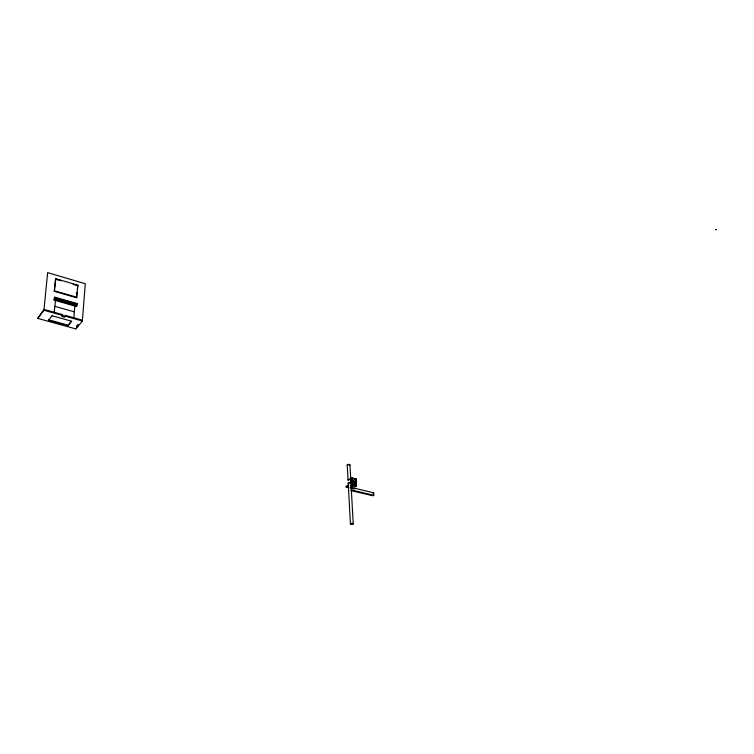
<?xml version="1.0" encoding="UTF-8"?>
<svg xmlns="http://www.w3.org/2000/svg" width="754" height="754" viewBox="0 0 754 754"><rect width="100%" height="100%" fill="white"/><g stroke="black" fill="none" stroke-linecap="round" stroke-linejoin="round"><path stroke-width="1.13" d="M76.785 326.407L77.549 325.483L78.473 325.737L82.356 321.006L85.296 283.74L47.653 272.628L43.921 310.252L37.7 318.386L75.862 328.914L77.709 326.661L77.775 325.841L76.851 325.587L76.785 326.407L77.709 326.661M78.473 325.737L78.539 324.917L77.615 324.654M74.9 305.097L75.353 303.805L55.824 298.226L54.184 312.269M76.54 297.755L77.916 285.201L55.824 278.716L55.457 279.206L54.307 291.336L76.54 297.755L76.993 292.269M77.266 288.98L77.916 285.201M76.474 306.473L77.059 303.551L54.759 297.161L54.382 297.651L54.147 300.111L76.474 306.473L77.059 303.551M75.862 328.914L77.775 325.841M73.845 317.773L74.825 306.001M54.307 291.336L55.824 278.716M54.147 300.111L54.759 297.161M37.7 318.386L43.996 309.413L62.676 314.644L61.847 316.426L64.655 317.217L65.485 315.436L82.422 320.177M71.159 321.185L68.265 325.2L48.69 319.79M74.212 305.238L75.353 303.805M351.826 483.597L351.59 484.096M350.054 478.922L350.638 478.517L350.846 479.016L351.562 477.866L356.152 478.969L356.548 485.849L355.03 486.896L351.355 486.019M352.608 478.243L352.363 481.014L356.19 481.58L356.039 479.082L352.608 478.243L352.363 481.014M349.894 482.918L351.713 482.334M350.469 483.06L351.232 482.532L350.582 481.137L351.232 482.532M355.388 479.497L356.152 478.969M346.265 486.877C354.248 488.46 340.478 487.386 348.81 485.114M346.274 486.999L348.81 485.237M353.749 484.945L355.662 485.246L355.577 483.7M350.591 488.045L351.929 487.612L373.635 492.786L373.805 495.284L373.032 495.802L350.874 490.6L352.203 490.175L373.805 495.284M351.929 487.612L351.166 488.14L354.597 488.96M351.449 490.694L352.203 490.175M372.872 493.295L373.635 492.786M350.582 481.137L351.637 481.08M353.909 484.831L352.787 484.558L352.702 483.012M356.548 485.849L351.948 484.747L351.562 477.866M350.544 485.962L352.438 486.123M352.749 480.75L356.19 481.58M353.089 478.724L354.804 479.139M43.921 310.252L82.356 321.006M54.74 306.312L74.344 311.845M55.494 297.971L58.84 298.923M63.298 300.196L75.56 303.702M55.749 299.046L75.287 304.616M54.524 299.621L76.861 305.992M54.674 290.846L76.917 297.274M55.457 279.206L60.98 280.827M73.119 284.39L76.437 285.361M351.355 487.518L351.628 490.072M355.662 479.346L355.813 481.844M355.935 485.699L355.822 483.625L352.372 482.796L352.486 484.879M355.322 482.711L353.042 482.287M349.96 464.935L350.78 479.836M350.959 482.965L353.23 523.86A1.404 0.566 -2.9 0 1 351.053 524.388A1.404 0.566 -2.9 0 1 351.194 523.408A1.404 0.566 -2.9 0 1 353.23 523.86M347.226 464.982L348.037 479.883M348.207 483.012L350.422 523.917M347.848 465.501A1.367 0.603 -3 0 1 347.519 464.634A1.367 0.603 -3 0 1 349.526 464.483A1.367 0.603 -3 0 1 349.498 465.378M348.829 483.512A1.376 0.594 -3 0 1 348.574 482.626A1.376 0.594 -3 0 1 350.685 482.588A1.376 0.594 -3 0 1 350.205 483.493M348.659 480.383A1.376 0.594 -3 0 1 348.329 479.535A1.376 0.594 -3 0 1 350.356 479.384A1.376 0.594 -3 0 1 350.327 480.26M715.725 229.753L716.3 229.65L715.744 229.706M52.045 315.747L48.35 320.488L67.898 325.879L71.668 321.213L52.045 315.747M355.454 482.673L352.929 482.06L355.454 482.673"/></g></svg>
